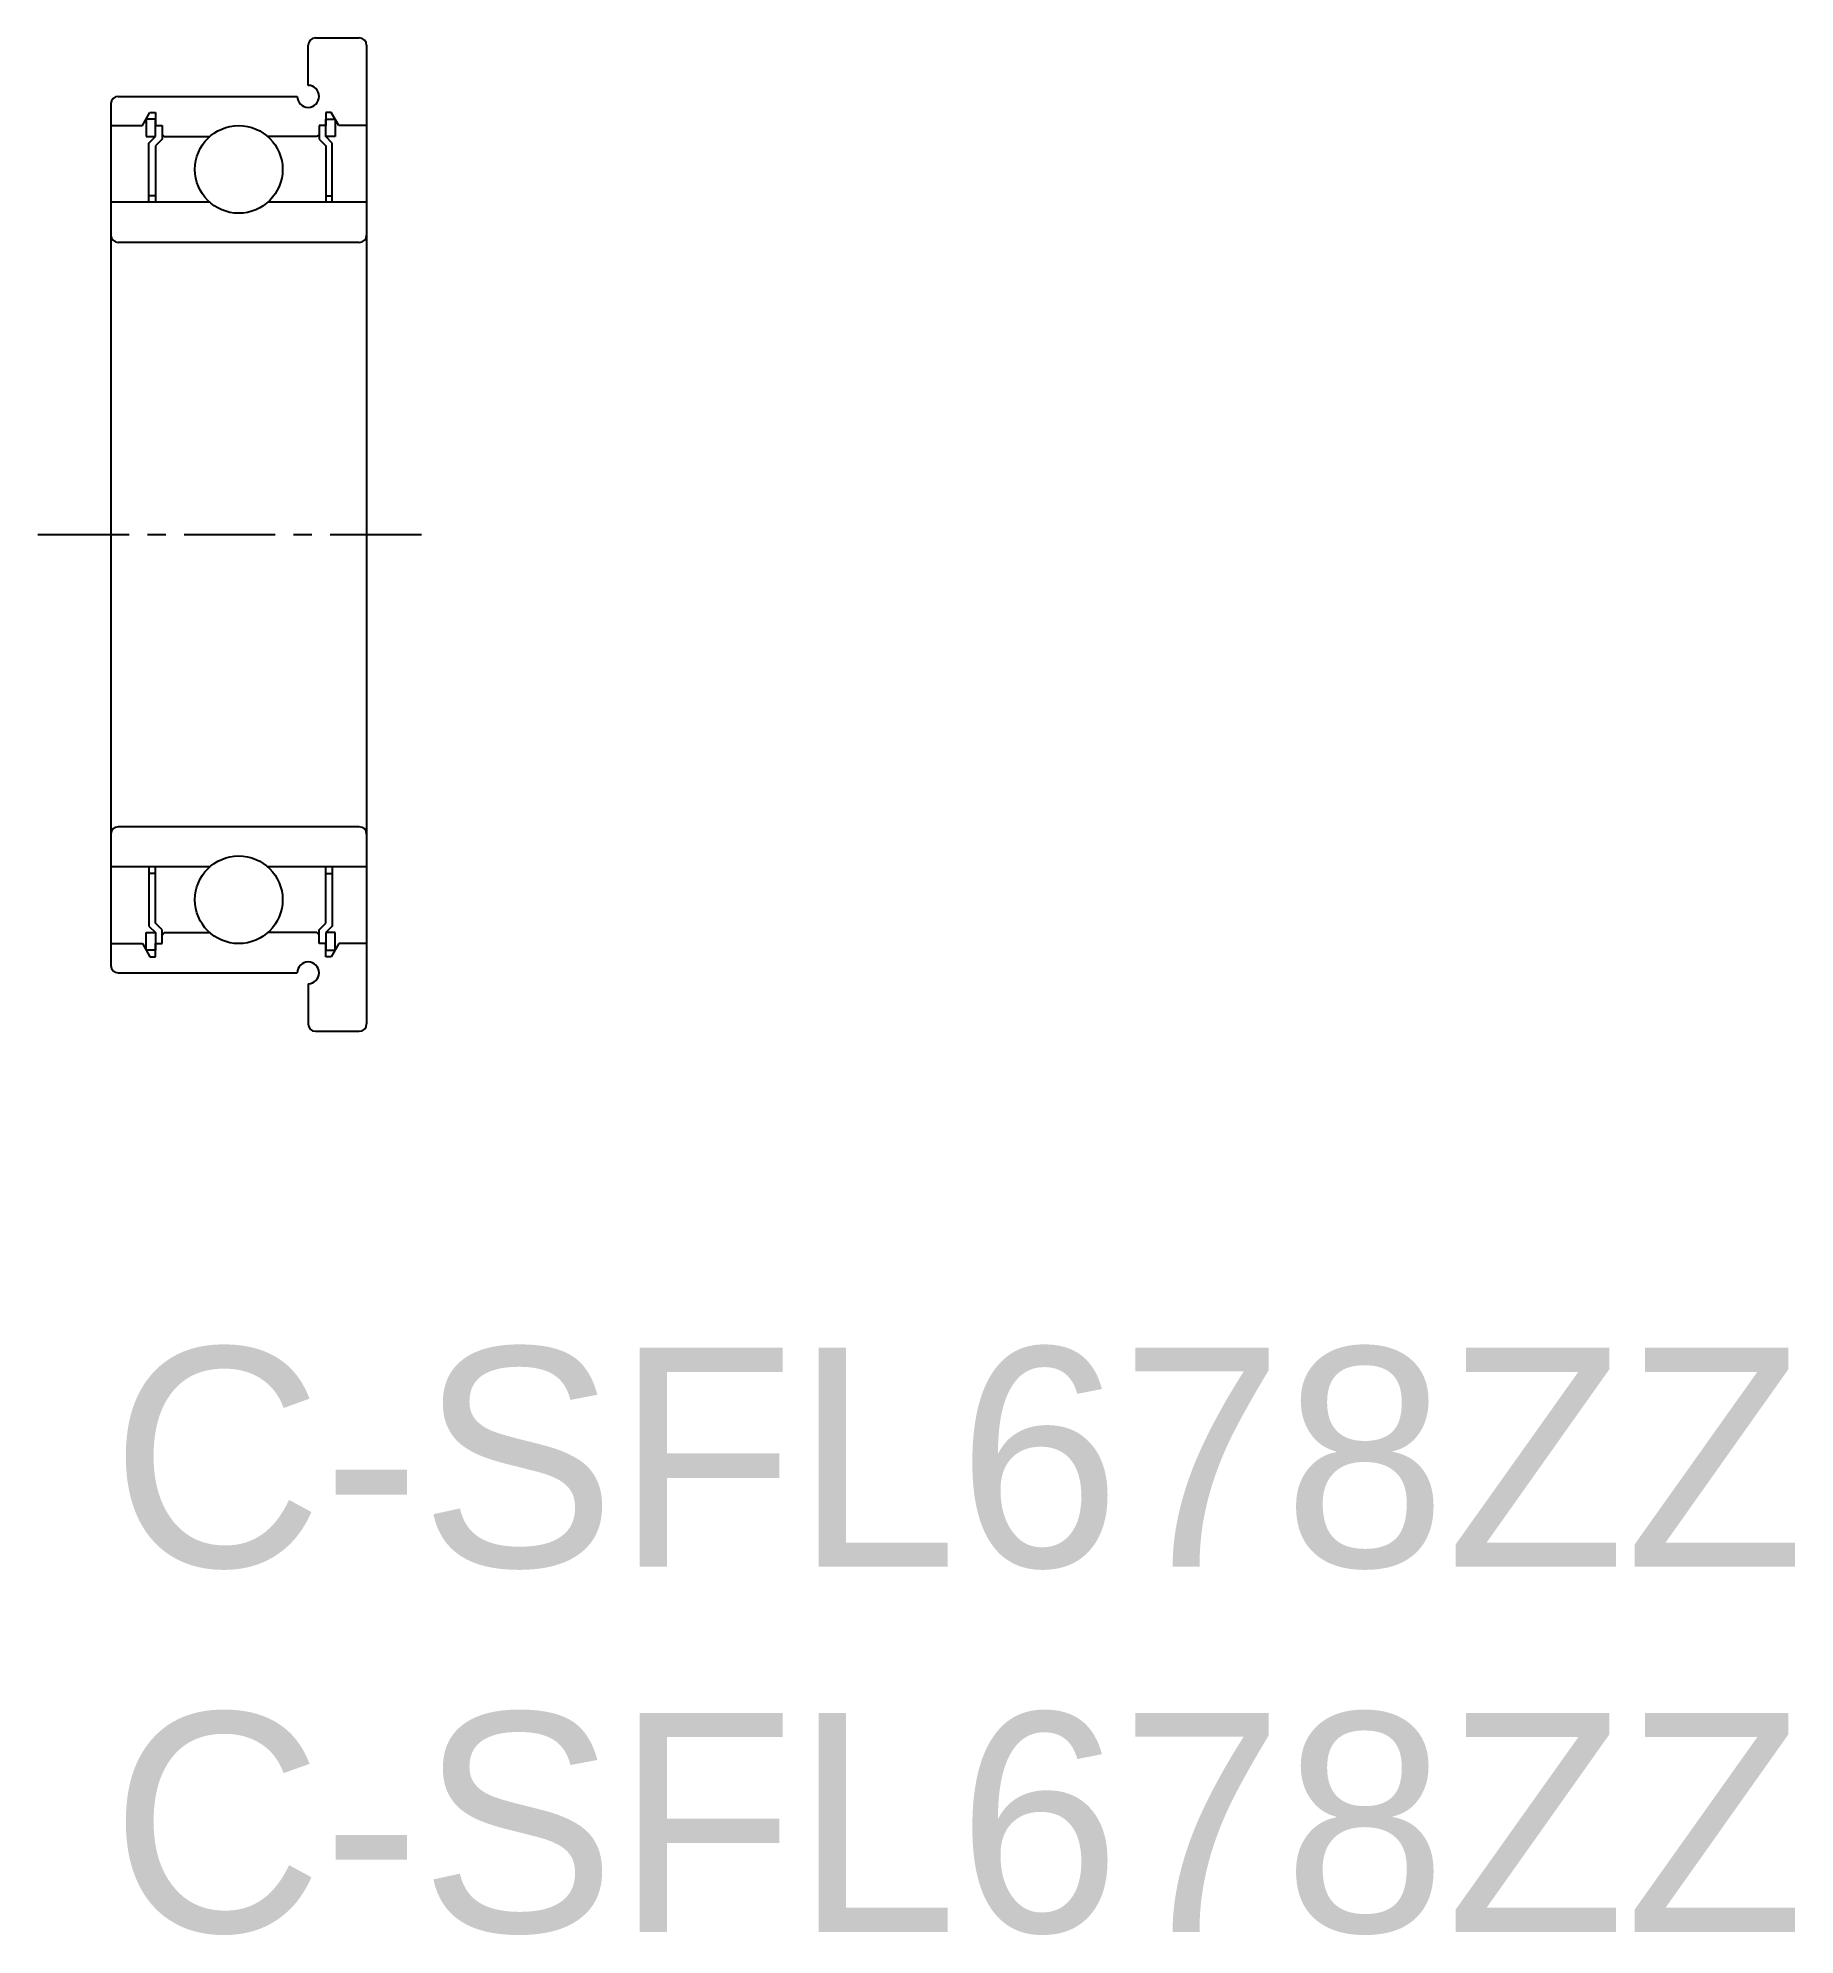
# Model space of a CAD drawing. Extents: x -1 to 23.1, y -8 to 17.9.
import ezdxf

# ---------------------------------------------------------------- set-up
doc = ezdxf.new("R2010")
doc.units = 0
doc.linetypes.add('CENTER', pattern=[2, 1.25, -0.25, 0.25, -0.25])
doc.layers.get('0').update_dxf_attribs({"linetype": 'CONTINUOUS'})
doc.layers.add('CENTER', color=1, linetype='CENTER')

msp = doc.modelspace()

# ---------------------------------------------------------------- linework, layer by layer
at = {"color": 7, "linetype": 'CONTINUOUS'}
for p, q in [((2.8, 17.932), (3.4, 17.932)), ((2.7, 17.282), (2.7, 17.832)), ((3.5, 17.832), (3.5, 4.432)), ((0, 17.032), (0, 5.232)), ((0.1, 17.132), (2.55, 17.132)), ((0.43, 16.732), (0.534, 16.912)), ((0.534, 16.912), (0.61, 16.912)), ((0.61, 16.912), (0.61, 16.732)), ((3.016, 16.912), (2.94, 16.912)), ((2.94, 16.912), (2.94, 16.732)), ((3.12, 16.732), (3.016, 16.912)), ((0, 16.732), (0.43, 16.732)), ((0.482, 16.822), (0.482, 16.582)), ((0.61, 16.822), (0.482, 16.822)), ((0.61, 16.582), (0.61, 16.822)), ((0.61, 16.732), (0.7, 16.732)), ((0.7, 16.732), (0.7, 16.545)), ((2.85, 16.732), (2.85, 16.545)), ((2.94, 16.732), (2.85, 16.732)), ((2.94, 16.582), (2.94, 16.822)), ((2.94, 16.822), (3.068, 16.822)), ((3.068, 16.822), (3.068, 16.582)), ((3.5, 16.732), (3.12, 16.732)), ((0.482, 16.582), (0.61, 16.582)), ((0.52, 16.492), (0.61, 16.582)), ((0.52, 15.682), (0.52, 16.492)), ((0.7, 16.545), (0.61, 16.455)), ((0.61, 16.455), (0.61, 15.682)), ((0.7, 16.612), (0.73, 16.582)), ((0.73, 16.582), (1.353, 16.582)), ((2.82, 16.582), (2.147, 16.582)), ((2.85, 16.612), (2.82, 16.582)), ((2.85, 16.545), (2.94, 16.455)), ((3.068, 16.582), (2.94, 16.582)), ((3.03, 16.492), (2.94, 16.582)), ((2.94, 16.455), (2.94, 15.682)), ((3.03, 15.682), (3.03, 16.492)), ((1.353, 15.682), (0, 15.682)), ((0.61, 15.772), (0.52, 15.772)), ((3.5, 15.682), (2.147, 15.682)), ((2.94, 15.772), (3.03, 15.772)), ((3.4, 15.132), (0.1, 15.132)), ((3.5, 14.532), (3.5, 14.532)), ((3.4, 7.132), (0.1, 7.132)), ((1.353, 6.582), (0, 6.582)), ((0.52, 6.582), (0.52, 5.772)), ((0.61, 5.81), (0.61, 6.582)), ((3.5, 6.582), (2.147, 6.582)), ((2.94, 5.81), (2.94, 6.582)), ((3.03, 6.582), (3.03, 5.772)), ((0.61, 6.492), (0.52, 6.492)), ((2.94, 6.492), (3.03, 6.492)), ((0.52, 5.772), (0.61, 5.682)), ((0.7, 5.72), (0.61, 5.81)), ((0.7, 5.532), (0.7, 5.72)), ((2.85, 5.72), (2.94, 5.81)), ((2.85, 5.532), (2.85, 5.72)), ((3.03, 5.772), (2.94, 5.682)), ((0, 5.532), (0.43, 5.532)), ((0.43, 5.532), (0.534, 5.352)), ((0.482, 5.682), (0.61, 5.682)), ((0.482, 5.442), (0.482, 5.682)), ((0.61, 5.682), (0.61, 5.442)), ((0.61, 5.352), (0.61, 5.532)), ((0.61, 5.532), (0.7, 5.532)), ((0.7, 5.652), (0.73, 5.682)), ((0.73, 5.682), (1.353, 5.682)), ((2.82, 5.682), (2.147, 5.682)), ((2.85, 5.652), (2.82, 5.682)), ((2.94, 5.532), (2.85, 5.532)), ((3.068, 5.682), (2.94, 5.682)), ((2.94, 5.682), (2.94, 5.442)), ((2.94, 5.352), (2.94, 5.532)), ((3.12, 5.532), (3.016, 5.352)), ((3.068, 5.442), (3.068, 5.682)), ((3.5, 5.532), (3.12, 5.532)), ((0.61, 5.442), (0.482, 5.442)), ((0.534, 5.352), (0.61, 5.352)), ((2.94, 5.442), (3.068, 5.442)), ((3.016, 5.352), (2.94, 5.352)), ((0.1, 5.132), (2.55, 5.132)), ((2.7, 4.982), (2.7, 4.432)), ((2.8, 4.332), (3.4, 4.332))]:
    msp.add_line(p, q, dxfattribs=at)
msp.add_line((3.5, 11.132), (3.5, 11.132))
for centre in [(1.75, 16.132), (1.75, 6.132)]:
    msp.add_circle(centre, 0.6, dxfattribs=at)
for centre, radius, start, end in [((2.8, 17.832), 0.1, 90, 180), ((3.4, 17.832), 0.1, 0, 90), ((2.7, 17.132), 0.15, 180.003, 90), ((0.1, 17.032), 0.1, 90, 180), ((0.1, 15.232), 0.1, 180, 270), ((3.4, 15.232), 0.1, 270, 0), ((0.1, 7.032), 0.1, 90, 180), ((3.4, 7.032), 0.1, 0, 90), ((0.1, 5.232), 0.1, 180, 270), ((2.7, 5.132), 0.15, 270, 179.997), ((2.8, 4.432), 0.1, 180, 270), ((3.4, 4.432), 0.1, 270, 0)]:
    msp.add_arc(centre, radius, start, end, dxfattribs=at)
at = {"layer": 'CENTER', "color": 1, "linetype": 'CENTER'}
msp.add_line((-1, 11.132), (4.5, 11.132), dxfattribs=at)

# ---------------------------------------------------------------- texts
at = {"color": 7, "linetype": 'CONTINUOUS'}
for p in [(0, -3), (0, -8)]:
    msp.add_text('C-SFL678ZZ', height=3, dxfattribs=at).set_placement(p)

doc.saveas('drawing.dxf')
